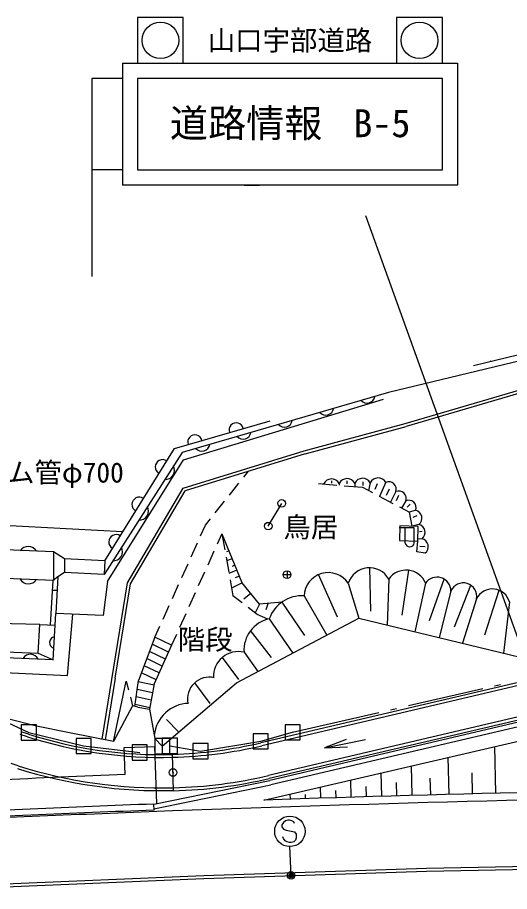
# Model space of a CAD drawing. Units: millimetres, scale not verified. Extents: x 40000 to 680000, y 20000 to 380000.
# Drawn here: x 86603 to 118896, y 288134 to 345468 of the extents above; entities that cross this region are included whole.
import ezdxf
from ezdxf.enums import TextEntityAlignment as Align

# ---------------------------------------------------------------- set-up
doc = ezdxf.new("R2010")
doc.units = ezdxf.units.MM
doc.header["$LTSCALE"] = 1000
doc.header["$PDMODE"] = 32
doc.header["$PDSIZE"] = 500
for name, color, linetype, lineweight in [('M-BGD', 7, 'Continuous', 25), ('M-BMK-ROW', 30, 'Continuous', 25), ('M-STR-STRC', 7, 'Continuous', 25)]:
    doc.layers.add(name, color=color, linetype=linetype, lineweight=lineweight)
doc.styles.add('ＭＳ ゴシック', font='')
doc.styles.get('ＭＳ ゴシック').set_extended_font_data('MS Gothic')

msp = doc.modelspace()

# ---------------------------------------------------------------- linework, layer by layer
at = {"layer": 'M-BGD'}
for p, q in [((116530, 322630), (126626, 325133)), ((126338, 324558), (110961, 320867)), ((122100, 321574), (112111, 318644)), ((110961, 320867), (97412, 316943)), ((97500, 316458), (110623, 320432)), ((96905, 317201), (103178, 319017)), ((105480, 316848), (112111, 318644)), ((92326, 309830), (96905, 317201)), ((97412, 316943), (92294, 308931)), ((105480, 316848), (97616, 314424)), ((92514, 308481), (97500, 316458)), ((101452, 315306), (101772, 315705)), ((100513, 314136), (101139, 314916)), ((106354, 314896), (107554, 314796)), ((107211, 315077), (107211, 314926)), ((107716, 314907), (107711, 314783)), ((108208, 315065), (108220, 314868)), ((108737, 314929), (108750, 314697)), ((109263, 315008), (109263, 314776)), ((109757, 314950), (109650, 314442)), ((110214, 314868), (110063, 314497)), ((110783, 314977), (110370, 314056)), ((94025, 308317), (97616, 314424)), ((108053, 314755), (109253, 314655)), ((109253, 314655), (109907, 314305)), ((110990, 314521), (110793, 314115)), ((111430, 314364), (111079, 313675)), ((99575, 312965), (100201, 313746)), ((110347, 314068), (111228, 313595)), ((111616, 314103), (111454, 313767)), ((112083, 313755), (111801, 313288)), ((103054, 312096), (103949, 313595)), ((111669, 313359), (112322, 313008)), ((112381, 313547), (112173, 313338)), ((112740, 313151), (112322, 313008)), ((98942, 312176), (99262, 312575)), ((112496, 312098), (112322, 313008)), ((112822, 312782), (112543, 312666)), ((93506, 311729), (82810, 312303)), ((98620, 311462), (98942, 312176)), ((112645, 311994), (111645, 311994)), ((111703, 312120), (111676, 311150)), ((112908, 312082), (111703, 312120)), ((112045, 310994), (112045, 311994)), ((112944, 312211), (112496, 312098)), ((112645, 310994), (112645, 311994)), ((112876, 311117), (112903, 312087)), ((100015, 311604), (99703, 310913)), ((100015, 311604), (100204, 310549)), ((100015, 311604), (101338, 308410)), ((113158, 311750), (112996, 311727)), ((98004, 310095), (98415, 311006)), ((111676, 311150), (112881, 311112)), ((112817, 310420), (112876, 311112)), ((113153, 311275), (112880, 311258)), ((113355, 310742), (113007, 310776)), ((88965, 310414), (82395, 310692)), ((88965, 310414), (88957, 308544)), ((89693, 309952), (88965, 310414)), ((99498, 310457), (99087, 309545)), ((100483, 310472), (100331, 310425)), ((113367, 310335), (112817, 310420)), ((89693, 309952), (89689, 309053)), ((92326, 309830), (89693, 309952)), ((92326, 309830), (92294, 308931)), ((97388, 308727), (97799, 309639)), ((100292, 310057), (100469, 309073)), ((100699, 309950), (100332, 309825)), ((89689, 309053), (89262, 308770)), ((92294, 308931), (89689, 309053)), ((98881, 309090), (98470, 308178)), ((101006, 309207), (100481, 308987)), ((100866, 309545), (100685, 309464)), ((104293, 309167), (104293, 308667)), ((109800, 306531), (109737, 309368)), ((111858, 306270), (112287, 309204)), ((88957, 308544), (82387, 308822)), ((88775, 305621), (88948, 308544)), ((89262, 308770), (88948, 308544)), ((89262, 308770), (89119, 306374)), ((92514, 308481), (92229, 306246)), ((100557, 308580), (100746, 307525)), ((101167, 308817), (100897, 308715)), ((104543, 308917), (104043, 308917)), ((107611, 306139), (106358, 308923)), ((110972, 308628), (110856, 305616)), ((113654, 305911), (114607, 308622)), ((88910, 307911), (89210, 307898)), ((93013, 302135), (94025, 308317)), ((96771, 307360), (97182, 308271)), ((101344, 308389), (100650, 308042)), ((102482, 306974), (101333, 308415)), ((108315, 308351), (108998, 306061)), ((113387, 308365), (112685, 305174)), ((115288, 305486), (116348, 308231)), ((117281, 304963), (118213, 307895)), ((98265, 307722), (97854, 306810)), ((101342, 307070), (100741, 307530)), ((101915, 307685), (101464, 307316)), ((105413, 307529), (106914, 304959)), ((115053, 307843), (114277, 304789)), ((116729, 307331), (115802, 304421)), ((96155, 305992), (96566, 306904)), ((102340, 306306), (101739, 306766)), ((102477, 306974), (102207, 306409)), ((103967, 307123), (102477, 306979)), ((141645, 307037), (102585, 297888)), ((141730, 306851), (102630, 297693)), ((102931, 306631), (103060, 307034)), ((105455, 304931), (103971, 307124)), ((118896, 307127), (118494, 303770)), ((88945, 303334), (89119, 306374)), ((92229, 306246), (89119, 306374)), ((89880, 302305), (90235, 306328)), ((97649, 306354), (97238, 305443)), ((103041, 305999), (102335, 306311)), ((88076, 305660), (80710, 305831)), ((87969, 303773), (88076, 305660)), ((88076, 305660), (89075, 305603)), ((100983, 301821), (109002, 306064)), ((103132, 306021), (104668, 303771)), ((109002, 306064), (121485, 303047)), ((95628, 304822), (95950, 305536)), ((103266, 303493), (101902, 305246)), ((95628, 304822), (94546, 301986)), ((96721, 304296), (95628, 304822)), ((97032, 304987), (96721, 304296)), ((142575, 304995), (103086, 295746)), ((142660, 304809), (103132, 295551)), ((80593, 304091), (87969, 303773)), ((96311, 303383), (95270, 303885)), ((96516, 303839), (95449, 304354)), ((96721, 304296), (95583, 301764)), ((88945, 303334), (79236, 303753)), ((87969, 303773), (88945, 303334)), ((96106, 302927), (95091, 303416)), ((100045, 303484), (101112, 302040)), ((101466, 303821), (101476, 303831)), ((101471, 303826), (102378, 302559)), ((78402, 302866), (89880, 302305)), ((95901, 302471), (94912, 302947)), ((95695, 302015), (94733, 302478)), ((93013, 302135), (92363, 298082)), ((92904, 297966), (93747, 301935)), ((93747, 301935), (93892, 301365)), ((94313, 300279), (94546, 301986)), ((95564, 301666), (94532, 301889)), ((95583, 301764), (95266, 300093)), ((96109, 297671), (100983, 301821)), ((98226, 301824), (99237, 300477)), ((95471, 301174), (94465, 301392)), ((94014, 300880), (94158, 300310)), ((95378, 300683), (94397, 300895)), ((124788, 300490), (103161, 295425)), ((94158, 300310), (92904, 297966)), ((94508, 300236), (94158, 300310)), ((95284, 300191), (94329, 300398)), ((94508, 300236), (95266, 300093)), ((95266, 300093), (95616, 298180)), ((124858, 300198), (103229, 295133)), ((87851, 298990), (85955, 299457)), ((96384, 299422), (97165, 298601)), ((90023, 298542), (87851, 298990)), ((102776, 294133), (124949, 299271)), ((87262, 298285), (86785, 298436)), ((87316, 298456), (86839, 298607)), ((92904, 297966), (90023, 298542)), ((95616, 298180), (96109, 297671)), ((93611, 297574), (95609, 297651)), ((93680, 295800), (93611, 297574)), ((95756, 293879), (95609, 297651)), ((106744, 297569), (109448, 298116)), ((118007, 294581), (117930, 297645)), ((96847, 294741), (96784, 297140)), ((86657, 296378), (86181, 296529)), ((114943, 294502), (114878, 296937)), ((110509, 294378), (110464, 295914)), ((112508, 294435), (112454, 296375)), ((116475, 294542), (116439, 295917)), ((95550, 293872), (103161, 295425)), ((108510, 294318), (108475, 295453)), ((111509, 294407), (111484, 295276)), ((113726, 294469), (113696, 295563)), ((95562, 293568), (103221, 295131)), ((106511, 294255), (106488, 294993)), ((107510, 294287), (107496, 294755)), ((109510, 294348), (109490, 295016)), ((104512, 294191), (104501, 294532)), ((105511, 294223), (105503, 294493)), ((95566, 293472), (95550, 293872)), ((98826, 289191), (113437, 289659)), ((113437, 289659), (132846, 290085)), ((113442, 289459), (132849, 289885)), ((78650, 288334), (98826, 289191)), ((78659, 288134), (98833, 288991)), ((98833, 288991), (113442, 289459))]:
    msp.add_line(p, q, dxfattribs=at)
for points in [[(92167, 298124), (93833, 308386), (97483, 314592), (105425, 317040), (112057, 318837), (122043, 321766)], [(108165, 298111), (106744, 297569), (108264, 297621)]]:
    msp.add_lwpolyline(points, dxfattribs=at)
for centre in [(103944, 313590), (103059, 312101), (104293, 308917)]:
    msp.add_circle(centre, 250, dxfattribs=at)
for centre, radius, start, end in [((117184, 322829), 464, 9.49465, 15.45052), ((117184, 322829), 464, 197.20581, 198.34633), ((109545, 320684), 518, 221.07292, 351.22895), ((106835, 319899), 518, 221.07288, 351.22959), ((100962, 318406), 471, 12.63238, 199.66949), ((104126, 319115), 518, 221.07365, 351.22898), ((101416, 318330), 518, 221.07371, 351.22875), ((98252, 317621), 471, 12.63238, 199.66949), ((98706, 317545), 518, 221.07292, 351.22895), ((96127, 315981), 482, 56.06131, 240.24301), ((96293, 315777), 615, 268.23249, 26.62414), ((107212, 314612), 584, 30.3384, 152.11097), ((108232, 314633), 584, 30.3391, 152.11083), ((109253, 314655), 584, 30.33865, 152.11071), ((110274, 314677), 584, 30.33827, 152.11166), ((110980, 314535), 482, 339.14588, 114.83243), ((111633, 313926), 482, 339.14736, 114.83183), ((94601, 313524), 482, 56.06131, 240.24301), ((112285, 313318), 482, 339.14618, 114.83167), ((94587, 313107), 615, 268.23261, 26.62431), ((112612, 312628), 533, 308.50818, 76.67117), ((112821, 311692), 533, 308.50858, 76.67052), ((93075, 311067), 482, 56.06161, 240.2427), ((87307, 310120), 649, 30.66168, 145.56617), ((112345, 311049), 305, 190.38817, 349.61115), ((113030, 310757), 533, 308.50829, 76.67094), ((92881, 310436), 615, 268.23318, 26.62345), ((106996, 307473), 1584, 33.62047, 178.0041), ((109703, 307913), 1456, 29.39694, 162.51146), ((112104, 307834), 1383, 22.36915, 144.95571), ((87329, 308964), 650, 210.17995, 324.97603), ((114135, 307835), 918, 0.5116, 145.09696), ((115862, 307499), 879, 348.65838, 156.95018), ((117772, 306815), 1166, 15.51614, 154.0338), ((105270, 305265), 2268, 86.3953, 160.53967), ((103567, 303966), 2100, 101.96115, 183.80709), ((89099, 304464), 389, 99.96521, 253.49526), ((87455, 303142), 556, 24.94691, 150.11949), ((101098, 302241), 1629, 76.75125, 182.92537), ((99186, 300770), 1425, 76.83431, 191.84842), ((97899, 298142), 2336, 91.70985, 173.76638), ((96021, 325930), 29000, 252.41913, 271.51772), ((96021, 325930), 28820, 252.41913, 271.51772), ((96021, 325930), 28800, 271.51772, 283.17373), ((96021, 325930), 29000, 271.51772, 283.17376), ((96021, 325930), 31180, 252.41913, 271.51772), ((96021, 325930), 31000, 252.41913, 271.51772), ((159968, -1388896), 1686000, 92.25339, 92.54308), ((96021, 325930), 31000, 271.51772, 283.17402), ((96021, 325930), 31200, 271.51772, 283.17405), ((159991, -1389395), 1684500, 89.34849, 91.94647), ((159991, -1389395), 1684000, 89.34128, 92.15137), ((159991, -1389395), 1684500, 92.1924, 92.74432), ((159991, -1389395), 1684100, 92.1924, 92.74368), ((159991, -1389395), 1684000, 92.15137, 92.70926)]:
    msp.add_arc(centre, radius, start, end, dxfattribs=at)
msp.add_point((96816, 295941), dxfattribs=at)
at = {"layer": 'M-BMK-ROW'}
for p, q in [((117916, 301628), (118306, 301718)), ((112263, 300327), (117136, 301448)), ((104663, 298578), (110314, 299879)), ((111094, 300058), (111484, 300148)), ((84745, 299787), (87352, 298571)), ((87852, 299071), (86852, 299071)), ((86852, 299071), (86852, 298071)), ((87852, 298071), (87852, 299071)), ((105163, 299078), (104163, 299078)), ((104163, 299078), (104163, 298078)), ((105163, 298078), (105163, 299078)), ((87352, 298571), (90945, 297682)), ((91445, 298182), (90445, 298182)), ((90445, 298182), (90445, 297182)), ((91445, 297182), (91445, 298182)), ((96609, 298171), (95609, 298171)), ((95609, 298171), (95609, 297171)), ((97109, 298190), (96109, 298190)), ((96109, 298190), (96109, 297190)), ((96609, 297171), (96609, 298171)), ((97109, 297190), (97109, 298190)), ((103065, 298486), (102065, 298486)), ((102065, 298486), (102065, 297486)), ((102565, 297986), (104663, 298578)), ((103065, 297486), (103065, 298486)), ((86852, 298071), (87852, 298071)), ((90945, 297682), (94624, 297258)), ((95124, 297758), (94124, 297758)), ((94124, 297758), (94124, 296758)), ((95124, 296758), (95124, 297758)), ((96609, 297690), (98620, 297348)), ((99120, 297848), (98120, 297848)), ((98120, 297848), (98120, 296848)), ((98620, 297348), (102565, 297986)), ((99120, 296848), (99120, 297848)), ((104163, 298078), (105163, 298078)), ((90445, 297182), (91445, 297182)), ((95609, 297171), (96609, 297171)), ((96109, 297190), (97109, 297190)), ((102065, 297486), (103065, 297486)), ((94124, 296758), (95124, 296758)), ((98120, 296848), (99120, 296848))]:
    msp.add_line(p, q, dxfattribs=at)
at = {"layer": 'M-STR-STRC'}
for p, q in [((93487, 342468), (115487, 342468)), ((93487, 342468), (93487, 334468)), ((115487, 342468), (115487, 334468)), ((93487, 341468), (91487, 341468)), ((91487, 341468), (91487, 328468)), ((93487, 335468), (91487, 335468)), ((115487, 334468), (93487, 334468)), ((101487, 334468), (102487, 334468)), ((124801, 289877), (109457, 332460)), ((104071, 292653), (103963, 292498)), ((103963, 292498), (103963, 292383)), ((104187, 292763), (104071, 292653)), ((104347, 292819), (104187, 292763)), ((104464, 292819), (104347, 292819)), ((104617, 292768), (104464, 292819)), ((104736, 292709), (104617, 292768)), ((104786, 292603), (104736, 292709)), ((103963, 292383), (104073, 292214)), ((104073, 292214), (104232, 292162)), ((104232, 292162), (104786, 292050)), ((104786, 292050), (104889, 291890)), ((104889, 291890), (104891, 291661)), ((104073, 291616), (104019, 291719)), ((104181, 291452), (104073, 291616)), ((104293, 291393), (104181, 291452)), ((104448, 291339), (104293, 291393)), ((104570, 291339), (104448, 291339)), ((104732, 291391), (104570, 291339)), ((104842, 291503), (104732, 291391)), ((104891, 291661), (104842, 291503)), ((104564, 289190), (104483, 291080))]:
    msp.add_line(p, q, dxfattribs=at)
for points in [[(97487, 342468), (97487, 345468), (94487, 345468), (94487, 342468)], [(114487, 342468), (114487, 345468), (111487, 345468), (111487, 342468)]]:
    msp.add_lwpolyline(points, dxfattribs=at)
msp.add_lwpolyline([(114487, 341468), (94487, 341468), (94487, 335468), (114487, 335468)], close=True, dxfattribs=at)
for centre, radius in [((95987, 343968), 1200), ((112987, 343968), 1200), ((104483, 292080), 1000), ((104564, 289190), 150), ((104564, 289190), 120), ((104564, 289190), 90), ((104564, 289190), 60), ((104564, 289190), 30), ((104564, 289190), 20)]:
    msp.add_circle(centre, radius, dxfattribs=at)
msp.add_point((104564, 289190), dxfattribs=at)

# ---------------------------------------------------------------- texts
at = {"layer": 'M-BGD', "style": 'ＭＳ ゴシック'}
for s, p in [('ヒューム管φ700', (87048, 315619)), ('鳥居', (105854, 312032)), ('階段', (98922, 304663))]:
    msp.add_text(s, height=1320, dxfattribs=at).set_placement(p, align=Align.MIDDLE_CENTER)
at = {"layer": 'M-STR-STRC', "style": 'ＭＳ ゴシック'}
for s, height, p in [('山口宇部道路', 1320, (104487, 343968)), ('道路情報', 1833, (101611, 338533)), ('B-5', 1833, (110518, 338533))]:
    msp.add_text(s, height=height, dxfattribs=at).set_placement(p, align=Align.MIDDLE_CENTER)

doc.saveas('drawing.dxf')
